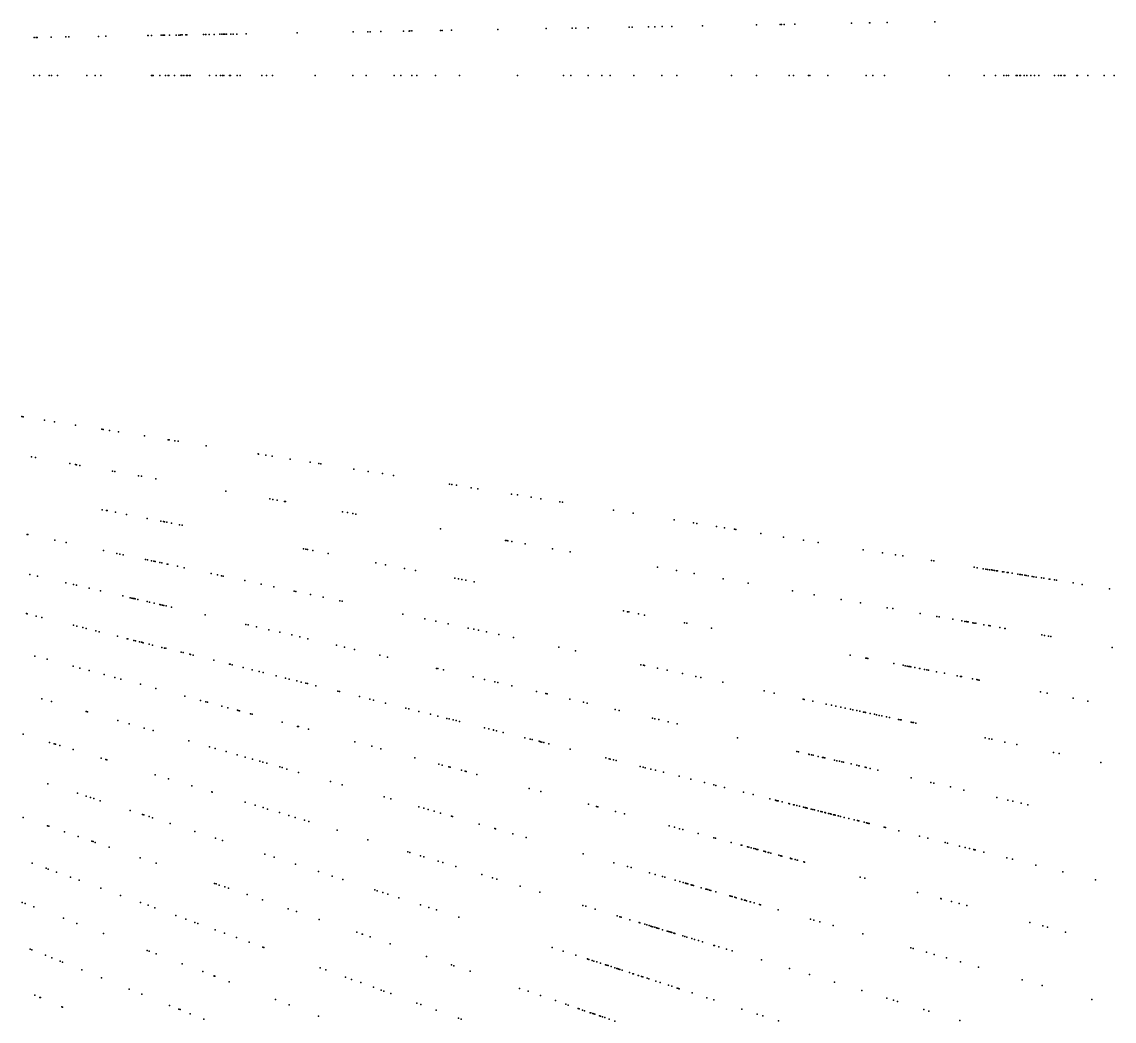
# Model space of a CAD drawing. Header units: metres. Extents: x -4327 to 4266, y -3886 to 3992.
# Drawn here: x 2118 to 3191, y -930 to 53 of the extents above; entities that cross this region are included whole.
import ezdxf

# ---------------------------------------------------------------- set-up
doc = ezdxf.new("R2010")
doc.units = ezdxf.units.M

msp = doc.modelspace()

# ---------------------------------------------------------------- linework, layer by layer
for p in [(2460.31, 42.94, 2480.89), (2470.64, 43.13, 2472.37), (2492.79, 43.51, 2467.47), (2498.57, 43.61, 2511.24), (2499.24, 43.62, 2545.02), (2501.13, 43.66, 2508.34), (2529.19, 44.15, 2511.71), (2531.04, 44.18, 2478.14), (2540.13, 44.34, 2500.65), (2585.66, 45.13, 2512.36), (2632.92, 45.96, 2483.96), (2658.56, 46.41, 2478.17), (2662.18, 46.47, 2476.12), (2674.48, 46.68, 2463.19), (2714.52, 47.38, 2513.78), (2717.7, 47.44, 2549.97), (2733.51, 47.71, 2528.6), (2740, 47.83, 2468.84), (2747.18, 47.95, 2516.33), (2756.53, 48.12, 2500.13), (2786.69, 48.64, 2499.91), (2839.65, 49.57, 2467.48), (2863.05, 49.97, 2548.76), (2864.45, 50, 2459.03), (2866.93, 50.04, 2458.44), (2877.44, 50.23, 2443.04), (2933.05, 51.2, 2531.84), (2950.84, 51.51, 2516.47), (2951.07, 51.51, 2513.89), (2968.18, 51.81, 2500.65), (3014.94, 52.63, 2489.85), (2130.07, 37.18, 2484.75), (2131.92, 37.21, 2522.89), (2133.14, 37.23, 2521.54), (2146.87, 37.47, 2515.44), (2161.21, 37.72, 2504.45), (2164.1, 37.77, 2494.01), (2193.14, 38.28, 2510.83), (2200.42, 38.41, 2461.68), (2241.72, 39.13, 2494.16), (2242.18, 39.14, 318.29), (2245.37, 39.19, 298.77), (2254.85, 39.36, 312.56), (2256.37, 39.39, 335.38), (2257.28, 39.4, 329.23), (2258, 39.41, 354.53), (2262.95, 39.5, 392.08), (2269.53, 39.61, 266.77), (2272.05, 39.66, 350.39), (2273.43, 39.68, 342.99), (2274.01, 39.69, 2491.55), (2275.36, 39.72, 2490.31), (2278.91, 39.78, 320.96), (2279.48, 39.79, 364.28), (2279.97, 39.8, 331.26), (2296.54, 40.09, 2494.29), (2298.38, 40.12, 2537.64), (2298.82, 40.13, 406.05), (2302.1, 40.18, 2473.13), (2306.97, 40.27, 426.99), (2312.54, 40.37, 2522.7), (2314.41, 40.4, 463.72), (2316.14, 40.43, 2521.1), (2316.26, 40.43, 423.48), (2317.39, 40.45, 448.56), (2319.09, 40.48, 441.02), (2323.33, 40.55, 419.54), (2325.64, 40.59, 2468.55), (2329.15, 40.66, 2485.83), (2338.35, 40.82, 2520.32), (2388.57, 41.69, 2518.79), (2443.56, 42.65, 2501.94), (2457.72, 42.9, 2480.99), (2129.74, 0, 2511.58), (2135.29, 0, 2504.24), (2144.64, 0, 2468.49), (2146.95, 0, 2490.29), (2152.96, 0, 2530.56), (2181.68, 0, 2519.43), (2190.02, 0, 2515.17), (2195.43, 0, 2442.28), (2245.34, 0, 333.69), (2246.12, 0, 2493.2), (2247.09, 0, 325.19), (2253.57, 0, 284.82), (2259.22, 0, 371.1), (2261.77, 0, 348.75), (2262.26, 0, 348.83), (2268.08, 0, 347.19), (2274.37, 0, 2486.12), (2275.2, 0, 336.86), (2277.19, 0, 380.43), (2279.81, 0, 267.94), (2280.71, 0, 355.49), (2282.66, 0, 2487), (2283.3, 0, 341.88), (2302.43, 0, 471.7), (2308.86, 0, 2554.43), (2312.98, 0, 428.03), (2315.01, 0, 437.56), (2316.53, 0, 2515.63), (2321.91, 0, 454.62), (2322.85, 0, 435.1), (2322.89, 0, 2495.09), (2329.49, 0, 2538.02), (2332.41, 0, 2488.93), (2353.58, 0, 456.82), (2358.4, 0, 2508.42), (2364.34, 0, 2531.29), (2406.18, 0, 2471.36), (2443.07, 0, 2463.14), (2456.19, 0, 2517.23), (2483.68, 0, 2512.3), (2490.17, 0, 2459.13), (2501.24, 0, 2513.55), (2506.1, 0, 2493.83), (2524.19, 0, 2487.29), (2524.25, 0, 2547.77), (2547.99, 0, 2527.23), (2604.89, 0, 2478.71), (2650.05, 0, 2475.27), (2657.22, 0, 2492.84), (2674.42, 0, 2536.55), (2687.86, 0, 2461.62), (2695.9, 0, 2487.98), (2719.07, 0, 2545.3), (2746.69, 0, 2521.02), (2761.31, 0, 2520.6), (2815.11, 0, 2486.5), (2839.75, 0, 2461.76), (2871.96, 0, 2481.47), (2875.96, 0, 2452.24), (2890.84, 0, 2451.34), (2892.25, 0, 2543.42), (2909.74, 0, 2516.89), (2947.5, 0, 2543.93), (2954.11, 0, 2507.76), (2965.33, 0, 2503.4), (3028.94, 0, 2473.37), (3063.3, 0, 2459.93), (3074.54, 0, 2460.7), (3082.88, 0, 2396.44), (3085.21, 0, 2224.86), (3087.2, 0, 2435.12), (3094.84, 0, 2476.94), (3095.7, 0, 2433.62), (3095.98, 0, 2522.49), (3098.34, 0, 2145.64), (3098.97, 0, 2219.41), (3102.61, 0, 2419.94), (3105.24, 0, 2435.64), (3109.28, 0, 2336.37), (3112.85, 0, 2296.83), (3117.07, 0, 2116.12), (3132.6, 0, 2266.84), (3136.55, 0, 2254.1), (3138.74, 0, 2091.06), (3139.01, 0, 2078.9), (3141.91, 0, 2331.53), (3142.44, 0, 2308.09), (3142.72, 0, 2121.04), (3154.46, 0, 2381.1), (3154.64, 0, 2154.22), (3154.94, 0, 2189.93), (3165.26, 0, 2301.01), (3181.38, 0, 2350.07), (3191.11, 0, 2166.39), (2117.95, -335.45, 2446.51), (2119.12, -335.64, 2494.14), (2140.06, -338.95, 2455.79), (2149.96, -340.52, 2448.24), (2170.5, -343.77, 2466.21), (2196.65, -347.91, 2425.77), (2197.98, -348.13, 2467.46), (2204.23, -349.12, 2444.84), (2212.86, -350.48, 2484.17), (2238.57, -354.55, 2421.21), (2261.73, -358.22, 2473.16), (2262.59, -358.36, 2404.78), (2268.4, -359.28, 2469.62), (2271.39, -359.75, 2393.14), (2298.93, -364.12, 2459.48), (2127.58, -375.15, 2411.24), (2350.04, -372.21, 2430.49), (2350.58, -372.29, 2463.09), (2357.78, -373.44, 2451.84), (2364.03, -374.43, 2444.96), (2131.21, -375.79, 2452.79), (2164.97, -381.74, 2469.84), (2170.77, -382.76, 2465.6), (2171.75, -382.94, 2437.13), (2175.03, -383.52, 2435.46), (2381.52, -377.2, 2431.02), (2401.21, -380.31, 2486.12), (2401.29, -380.33, 2403.54), (2409.7, -381.66, 2475.93), (2411.62, -381.96, 2427.08), (2206.94, -389.14, 2473.91), (2209.19, -389.54, 2490.04), (2232.5, -393.65, 2469.87), (2235.48, -394.18, 2467.76), (2249.75, -396.69, 2413.9), (2444.02, -387.1, 2489.38), (2458.29, -389.35, 2415.36), (2472.21, -391.56, 2455.69), (2483.05, -393.28, 2453.05), (2537.96, -401.97, 2463.89), (2540.28, -402.34, 2420.77), (2544.83, -403.06, 2484.08), (2559.5, -405.38, 2420.49), (2566.07, -406.43, 2408.2), (2318.26, -408.77, 2455.02), (2361.72, -416.44, 2407.33), (2364.41, -416.91, 2407.44), (2368.79, -417.68, 2454.37), (2599.07, -411.65, 2436.5), (2604.77, -412.55, 2490.37), (2618.35, -414.71, 2459.95), (2627.76, -416.2, 2404.75), (2196.77, -427.01, 2440.88), (2201.02, -427.83, 2437.59), (2201.68, -427.96, 2438.32), (2375.89, -418.93, 2448.33), (2376.92, -419.11, 2484.38), (2433.13, -429.03, 2488.24), (2646.67, -419.19, 2448.74), (2649.04, -419.57, 2469.79), (2699.08, -427.49, 2437.71), (2210, -429.58, 2431.52), (2220.73, -431.67, 2422.04), (2241.09, -435.62, -142.76), (2254.66, -438.26, 2472.53), (2257.19, -438.75, -156.38), (2257.19, -438.75, -156.38), (2257.96, -438.9, 2468.03), (2260.28, -439.35, 2467.87), (2437.77, -429.85, 2482.14), (2443.05, -430.77, 2455.16), (2446.12, -431.32, 2455.56), (2718.61, -430.59, 2436.54), (2758.88, -436.96, 2432.16), (2777.83, -439.97, 2473.25), (2265.03, -440.28, 2459.58), (2272.7, -441.77, -156.19), (2275.42, -442.3, 2452.02), (2529.17, -445.96, 2433.13), (2781.11, -440.48, 2465.3), (2800.37, -443.53, 2422.89), (2808.31, -444.79, 2405.71), (2817.96, -446.32, 2398), (2819.3, -446.53, 2452.77), (2844.08, -450.46, 2425.6), (2123.09, -451.28, 2479.09), (2123.95, -451.46, 2455.67), (2150.39, -457.08, 2453.69), (2161.49, -459.44, 2442.13), (2593.2, -457.25, 2398.4), (2594.38, -457.46, 2439.22), (2595.4, -457.64, 2397.8), (2599.26, -458.32, 2433.13), (2612.31, -460.62, 2477.65), (2866.28, -453.97, 2425.65), (2885.9, -457.08, 2428.75), (2900.34, -459.37, 2440.9), (2198.28, -467.26, 2472.83), (2211.4, -470.05, 2423.09), (2214.1, -470.62, 2418.11), (2217.57, -471.36, 2475.47), (2394.67, -465.48, 2393.36), (2397.06, -465.94, 2419.38), (2398.6, -466.24, 2415.67), (2403.84, -467.26, 2381.65), (2419, -470.21, 2430.91), (2639.27, -465.37, 2451.72), (2656.77, -468.46, 2454.5), (2944.46, -466.36, 2410.06), (2963.36, -469.35, 2496.71), (2976.38, -471.41, 2485.5), (2239.5, -476.02, -143.17), (2241.38, -476.42, -118.21), (2245.38, -477.27, 2388.81), (2247.73, -477.77, -156.28), (2248.84, -478, 2421.4), (2253.58, -479.01, -156.69), (2255.42, -479.4, -139.14), (2260.6, -480.5, -105.33), (2261.39, -480.67, -153.43), (2270.95, -482.71, -91.85), (2465.62, -479.27, 2453.54), (2475.23, -481.14, 2441.69), (2983.44, -472.53, 2472.08), (3011.58, -476.99, 2405.08), (3013.83, -477.34, 2433.99), (2125.95, -490.82, 2424.55), (2133.3, -492.51, 2438.27), (2277.46, -484.09, 2465.65), (2303.87, -489.7, 2477.95), (2310.23, -491.06, 2455.12), (2314.26, -491.91, 2432.71), (2315.79, -492.24, -67.81), (2493.74, -484.73, 2470.72), (2493.81, -484.75, 2438.63), (2504.73, -486.87, 2484.31), (2742.33, -483.55, 2500.43), (2761.01, -486.84, 2481.78), (2778.39, -489.91, 2421.58), (3053.55, -483.63, 2206.5), (3056.61, -484.12, 2378.68), (3062.34, -485.03, 2412.87), (3065.09, -485.46, 2159.11), (3066.78, -485.73, 2090.66), (3068.57, -486.01, 2124.05), (3070.45, -486.31, 2463.12), (3071.88, -486.54, 2079.38), (3073.46, -486.79, 2327.64), (3075.54, -487.12, 2111.47), (3076.52, -487.27, 2067.8), (3081.5, -488.06, 2349.69), (3082.66, -488.25, 2067.03), (3085.85, -488.75, 2214.44), (3086.97, -488.93, 2319.31), (3090.78, -489.53, 2389.02), (3096.59, -490.45, 2108.5), (3098.45, -490.75, 2104.8), (3099.17, -490.86, 2376.6), (3100.69, -491.1, 2035.06), (3103.38, -491.53, 2173.39), (3104.76, -491.75, 2362.05), (3106.74, -492.06, 2263.11), (3110.42, -492.64, 2307.76), (3110.56, -492.66, 2058.66), (3112.06, -492.9, 2277.44), (3114.55, -493.3, 2160.93), (2161.25, -498.96, 2435.26), (2168.64, -500.67, 2446.27), (2171.57, -501.35, 2444.21), (2184.22, -504.27, 2434.34), (2336.96, -496.74, -52.78), (2337.11, -496.77, -44.96), (2352.96, -500.14, 2441.21), (2365.51, -502.8, 2430.26), (2543.35, -494.38, 2497.96), (2546.82, -495.05, 2493.19), (2550.11, -495.69, 2493.68), (2554.02, -496.45, 2481.2), (2562.25, -498.05, 2475.64), (2806.91, -494.93, 2395.59), (2831.52, -499.27, 2440.78), (3119.62, -494.1, 2346.51), (3121.87, -494.46, 2227.37), (3127.24, -495.31, 2154.54), (3127.96, -495.42, 2040.71), (3132.39, -496.12, 2383.08), (3134.53, -496.46, 2020.59), (3150.71, -499.02, 2170.71), (3159.84, -500.47, 2325.71), (2195.38, -506.84, 2425.45), (2217.21, -511.88, -138.55), (2224.47, -513.56, 2471.07), (2225.97, -513.91, 2480.87), (2227.47, -514.25, -134.19), (2228.33, -514.45, -122.98), (2229.27, -514.67, 2479.11), (2385.51, -507.06, 2472.29), (2387.18, -507.41, 2503.88), (2401.53, -510.46, 2459.21), (2413.83, -513.08, 2447.65), (2875.17, -506.97, 2421.41), (2896.33, -510.7, 2431.13), (3186.63, -504.71, 2024.63), (2231.84, -515.26, -150.76), (2240.91, -517.36, 2464.95), (2243.28, -517.9, 2414.21), (2248.04, -519, -149.32), (2253.53, -520.27, -130.7), (2254.57, -520.51, -129.49), (2256, -520.84, -134.64), (2257.42, -521.17, -116.98), (2259.73, -521.7, -114.57), (2265.06, -522.93, 2469.82), (2430.39, -516.59, 2408.61), (2432.53, -517.05, 2423.93), (2922.85, -515.38, 2423.56), (2923.01, -515.4, 2420.99), (2941.79, -518.72, 2496.84), (2968.26, -523.38, 2466.7), (2973.55, -524.32, 2460.11), (2122.43, -529.18, 2457.51), (2123.1, -529.35, 2477.28), (2132.16, -531.61, 2444.52), (2137.47, -532.93, 2466.8), (2297.95, -530.52, 2443.52), (2492.22, -529.74, 2437.75), (2513.73, -534.31, 2472.25), (2709.04, -526.58, 2448.34), (2712.95, -527.34, 2446.48), (2714.26, -527.6, 2444.98), (2723.76, -529.45, 2437.4), (2729.72, -530.6, 2429.33), (3000.51, -529.07, 2312.91), (3016.75, -531.94, 2206.52), (3016.78, -531.94, 2462.7), (3019.34, -532.39, 2205.87), (3032.61, -534.73, 2277.33), (3041.45, -536.29, 2373.81), (2168.64, -540.7, 2440.44), (2171.83, -541.5, 2433.35), (2177.95, -543.02, 2488.81), (2177.95, -543.02, 2488.81), (2181.12, -543.81, 2435.75), (2190.5, -546.15, 2419.62), (2190.75, -546.22, 2425.19), (2193.86, -546.99, 2482.39), (2338.16, -539.81, -39.92), (2340.31, -540.3, -42.58), (2348.45, -542.18, 2467.42), (2360.65, -545, 2413.51), (2524.76, -536.66, 2410.93), (2536.69, -539.19, 2451.62), (2556.49, -543.4, 2468.06), (2562.05, -544.58, 2489.69), (2566.61, -545.55, 2416.28), (2574.55, -547.24, 2402.61), (2769.03, -538.24, 2469.75), (2769.11, -538.26, 2461.67), (2771.14, -538.66, 2463.48), (2795.55, -543.4, 2468.81), (3044.5, -536.83, 2123.46), (3045.94, -537.08, 2295.18), (3046.61, -537.2, 2259.26), (3047.66, -537.38, 2153.11), (3052.31, -538.21, 2081.97), (3053.64, -538.44, 2043.84), (3055.14, -538.7, 2074.1), (3063.15, -540.12, 2339.87), (3067.83, -540.94, 2053.33), (3069.35, -541.21, 2333.98), (3069.35, -541.21, 2123.33), (3078.83, -542.88, 2114.94), (3083.73, -543.74, 2073.79), (3083.94, -543.78, 2061.67), (2212.04, -551.52, 2432.75), (2221.38, -553.85, 2416.46), (2222.16, -554.05, -123.16), (2227.99, -555.5, 2477.23), (2229.76, -555.94, 2468.37), (2233.4, -556.85, 2472.4), (2235.67, -557.41, -105.01), (2236.46, -557.61, -132.78), (2237.28, -557.82, 2399.45), (2371.26, -547.45, 2427.01), (2383.07, -550.18, 2441.76), (2391.11, -552.03, 2404.98), (2399.04, -553.86, 2428.8), (2586.66, -549.81, 2467.34), (2600.92, -552.84, 2451.26), (3119.98, -550.14, 2340.27), (3122.82, -550.64, 2339.73), (3126.47, -551.28, 2067.83), (3128.81, -551.69, 2066.92), (3128.93, -551.71, 1996.19), (2242.96, -559.23, 2410.81), (2246.41, -560.09, -114.37), (2255.58, -562.38, 2453.67), (2258.23, -563.04, -99.71), (2259.27, -563.3, 2476.55), (2259.29, -563.3, -123.94), (2274.37, -567.06, 2436.57), (2276.46, -567.58, 2479.09), (2427.14, -560.35, 2451.89), (2434.95, -562.15, 2459.78), (2444.92, -564.45, 2472.55), (2645.54, -562.33, 2458.07), (2661.78, -565.78, 2454.26), (3189.28, -562.36, 2002.81), (2130.55, -570.88, 2475.36), (2142.75, -574.15, 2459.67), (2282.92, -569.19, -122.66), (2283.79, -569.41, -69.98), (2286.19, -570.01, -79.06), (2306.45, -575.06, 2449.46), (2322.06, -578.95, -41.12), (2322.24, -579, 2460.84), (2322.46, -579.06, 2447.69), (2469.8, -570.2, 2467.92), (2477.22, -571.91, 2456.48), (2726.14, -579.46, 2424.08), (2931.87, -569.9, 2401.14), (2947.08, -572.85, 2408.2), (2948.17, -573.07, 2345.16), (2949.18, -573.26, 2409.93), (2974.76, -578.23, 2337.17), (2168.38, -581.02, 2421.86), (2174.96, -582.78, 2493.9), (2183.99, -585.2, 2479.68), (2198.69, -589.14, 2434.32), (2324.71, -579.62, 2444.73), (2335.4, -582.28, 2429.31), (2344.07, -584.44, 2465.08), (2350.95, -586.16, 2488.56), (2355.12, -587.2, 2410.07), (2525.31, -583.01, 2442.06), (2526.67, -583.33, 2494.61), (2532.14, -584.59, 2483.69), (2728.69, -580, 2439.73), (2729.78, -580.23, 2505.94), (2742.33, -582.9, 2492.71), (2751.82, -584.92, 2417.42), (2767.05, -588.15, 2398.79), (2983.76, -579.98, 2161.88), (2985.86, -580.39, 2131.09), (2987.62, -580.74, 2157.19), (2989.38, -581.08, 2155.97), (2990.43, -581.28, 2149.25), (2991.48, -581.48, 2195.13), (2995.16, -582.2, 2422.98), (2999.87, -583.12, 2421.36), (3000.2, -583.18, 2418.91), (3004.77, -584.07, 2419.88), (3006.96, -584.49, 2198.88), (3008.58, -584.81, 2202.6), (3016.63, -586.37, 2193.28), (3024.46, -587.9, 2183.79), (2209.43, -592.01, 2424.91), (2215.23, -593.57, 2431.27), (2234.42, -598.71, 2465.78), (2367.66, -590.32, 2417.63), (2377.04, -592.66, 2464.56), (2380.59, -593.55, 2430.82), (2388.21, -595.45, 2497.84), (2392.34, -596.48, 2493.98), (2396.81, -597.59, 2423.48), (2398.55, -598.03, 2462.56), (2406.75, -600.07, 2417.65), (2406.76, -600.07, 2409.75), (2561.47, -591.36, -27.96), (2572.62, -593.94, 2391.71), (2582.5, -596.22, 2467.52), (2585.44, -596.9, 2403.63), (2599.29, -600.09, 2421.81), (2780.16, -590.94, 2453.11), (2785.02, -591.97, 2446.58), (2806.78, -596.6, 2433.23), (3036.99, -590.33, 2015.16), (3040.16, -590.95, 2259.19), (3041.2, -591.15, 2252.21), (3051.99, -593.25, 2005.85), (3056.14, -594.05, 1994.18), (3057.05, -594.23, 2023.64), (3058.65, -594.54, 2017.45), (2249.54, -602.76, 2455.48), (2278.16, -610.43, 2473.19), (2428.24, -605.43, 2457.93), (2429.88, -605.84, 2451.56), (2449.72, -610.78, 2434.1), (2623.5, -605.68, -35.98), (2623.69, -605.73, -15.42), (2632.87, -607.85, -25.79), (2633.91, -608.09, -40.55), (2847.27, -605.21, 2443.87), (2857.17, -607.31, 2417.27), (3118.76, -606.23, 2035.04), (3125.22, -607.48, 2036.81), (2137.56, -612.94, 2454.82), (2147.24, -615.71, 2468.64), (2293.45, -614.53, -112.1), (2298.69, -615.93, -96.75), (2300.43, -616.4, 2489.19), (2314.43, -620.15, -56.86), (2320.46, -621.77, 2424.7), (2459.97, -613.34, 2479.21), (2463.44, -614.21, 2437.07), (2475.14, -617.12, 2478.22), (2495.24, -622.13, 2417.82), (2656.42, -613.28, -72.13), (2669.87, -616.39, 2452.35), (2673.38, -617.2, 2450.19), (2885.45, -613.32, 2443.9), (2886.62, -613.57, 2469.43), (2894.97, -615.35, 2419.48), (2908.11, -618.14, 2305.9), (2913.35, -619.25, 2294.48), (2917.83, -620.2, 2433.16), (2922.69, -621.24, 2333.16), (2926.71, -622.09, 2279.11), (3150.78, -612.45, 2048.53), (3165.31, -615.27, 2048.09), (2181.26, -625.47, 2507.75), (2181.58, -625.56, 2432.41), (2182.53, -625.83, 2471.02), (2329.79, -624.27, 2461.15), (2330.54, -624.47, -59.89), (2331.87, -624.82, -54.65), (2342.53, -627.68, 2504.49), (2344.24, -628.14, 2509.05), (2498.12, -622.85, 2436.54), (2507.95, -625.3, 2494.68), (2519.43, -628.16, 2497.9), (2526.64, -629.96, 2483.27), (2535.51, -632.17, 2419.52), (2537.86, -632.76, 2478), (2700.76, -623.52, 2450.94), (2704.89, -624.47, 2441.22), (2737.44, -631.99, 2484.22), (2739.86, -632.55, 2483.69), (2932.14, -623.25, 2420.69), (2934.22, -623.69, 2173.22), (2938.38, -624.57, 2109.55), (2941.24, -625.18, 2259.48), (2944.94, -625.97, 2377.46), (2946.05, -626.2, 2391.73), (2946.81, -626.36, 2103.36), (2951.32, -627.32, 2236.47), (2951.51, -627.36, 2324.54), (2955.5, -628.21, 2372.64), (2957.59, -628.66, 2081.75), (2960.25, -629.22, 2222.84), (2962.98, -629.8, 2273.6), (2967.36, -630.73, 2256.33), (2970.36, -631.37, 2064), (2212.22, -634.35, 2447.77), (2223.32, -637.53, 2422.71), (2237.99, -641.73, 2425.42), (2373.78, -636.05, 2411.05), (2388.77, -640.07, 2463.62), (2389.71, -640.32, 2491.62), (2399.44, -642.93, 2410.66), (2541.78, -633.74, 2444.14), (2544.62, -634.44, 2446.87), (2547.89, -635.26, 2407.51), (2572.64, -641.43, 2473.82), (2576.77, -642.46, 2408.26), (2581.29, -643.59, 2476.72), (2581.49, -643.64, 2404.75), (2743.78, -633.45, 2481.77), (2753.04, -635.59, 2465.62), (2761.79, -637.61, 2459.87), (2979.16, -633.24, 2166.23), (2979.17, -633.24, 2043.51), (2980.73, -633.57, 2102.94), (2981.73, -633.79, 2155.6), (2991.6, -635.88, 2030.33), (2992.74, -636.13, 2327.89), (2994.13, -636.42, 2082.95), (2996.33, -636.89, 2138.71), (2119.09, -647.87, 2478.64), (2246.86, -644.28, 2472.55), (2281.96, -654.34, 2494.77), (2584.39, -644.36, 2460.77), (2590.86, -645.97, 2464.24), (2612.03, -651.25, 5.14), (2617.3, -652.57, 2462.28), (2619.21, -653.04, 2445.25), (2821.02, -651.28, 2444.22), (3064.54, -651.39, 2014.01), (3068.18, -652.16, 2077.38), (3070.97, -652.75, 2003.74), (2145.28, -655.88, 2449.48), (2149.66, -657.22, 2478.79), (2150.87, -657.59, 2493.83), (2155.22, -658.92, 2496.13), (2168.45, -662.96, 2435.62), (2302.38, -660.2, 2478.91), (2307.82, -661.76, 2444.43), (2318.58, -664.84, 2482.77), (2445.02, -655.14, 2456.45), (2461.65, -659.6, 2443.65), (2470.7, -662.02, 2431.3), (2626.1, -654.76, -6.64), (2626.86, -654.95, -34.7), (2627.57, -655.13, 73.13), (2628.93, -655.47, -21.43), (2630.82, -655.94, 27.36), (2635.73, -657.16, 2433.83), (2656.78, -662.41, 2445.2), (2879.34, -664.75, 2396.98), (2880.95, -665.12, 2403.67), (3083.64, -655.45, 2065.66), (3095.5, -657.97, 1993.13), (2195.87, -671.34, 2452.97), (2200.46, -672.75, 2517.99), (2201.39, -673.03, 2480.74), (2329.63, -668.01, -155.53), (2337.41, -670.24, 2473.07), (2344.7, -672.33, 2445.85), (2351.72, -674.34, 2499.09), (2354.57, -675.16, -145.12), (2503.98, -670.94, 2469.43), (2691.71, -671.12, 2463.79), (2695.03, -671.95, 2442.54), (2696.02, -672.19, 2422.02), (2699.22, -672.99, 2465.24), (2702.01, -673.69, 2486.83), (2891.09, -667.46, 2309.07), (2891.52, -667.56, 2375.09), (2893.61, -668.04, 2136.67), (2895.49, -668.48, 2478.36), (2900.18, -669.56, 2358.32), (2904.49, -670.55, 2144.7), (2905.67, -670.83, 2135.72), (2906.43, -671, 2350.2), (2906.97, -671.13, 2398.48), (2916.31, -673.28, 2123.84), (2918.5, -673.79, 2118.07), (2921.11, -674.39, 2404.76), (2923.55, -674.96, 2181.21), (2925.29, -675.36, 2062.17), (3131.64, -665.65, 2031.06), (3137.05, -666.8, 2022.32), (3178, -675.51, 2016.67), (2358.64, -676.33, 2468.46), (2371.37, -679.98, 2503.54), (2373.61, -680.62, 2478.71), (2378.43, -682, 2414.29), (2389.83, -685.27, 2463.2), (2527.73, -677.3, 2476.58), (2530.88, -678.15, 2506.88), (2537.48, -679.92, 2469.88), (2538.91, -680.3, 2409.87), (2549.91, -683.25, 2446.95), (2553.5, -684.21, 59.85), (2554.39, -684.45, 2491.78), (2725.33, -679.5, 2464.58), (2728.31, -680.25, 2489.07), (2730.47, -680.78, 2418.07), (2735.79, -682.11, 2420.11), (2735.87, -682.13, 2476.83), (2740.38, -683.25, 2505.58), (2748.25, -685.22, 2412.41), (2748.37, -685.25, 2463.62), (2932.57, -677.04, 2165.43), (2938.16, -678.33, 2197.14), (2940.38, -678.84, 2404.44), (2940.45, -678.86, 2156.3), (2946.63, -680.28, 2231.37), (2947.6, -680.51, 2234.65), (2951.36, -681.38, 2227.31), (2959.04, -683.15, 2215.29), (2143.54, -696.48, 2428.88), (2249.01, -687.59, 2479.61), (2262.06, -691.58, 2510.4), (2421.35, -694.31, 2436.49), (2565.02, -687.29, -2.17), (2763.89, -689.12, 2415.44), (2775.24, -691.94, 2406.64), (2788.51, -695.25, 2442.35), (2991.64, -690.68, 2021.39), (3011.04, -695.15, 2039.33), (3013.88, -695.81, 2034), (2172.54, -705.9, 2448.32), (2284.9, -698.56, 2440.67), (2304.46, -704.55, 2453.53), (2305.01, -704.71, 2448.76), (2432.69, -697.56, 2437.23), (2616.28, -701.03, 2477.88), (2627.91, -704.15, 2459.07), (2797.94, -697.6, 2445.19), (2799.93, -698.1, 2430.75), (2808.22, -700.17, 2424.48), (2826.94, -704.84, 2429.85), (2836.37, -707.19, 2427.16), (3030.36, -699.61, 2011.27), (3043.44, -702.63, 2029.63), (2180.99, -708.65, 2444.45), (2185.49, -710.11, 2433.48), (2188.63, -711.13, 2439.64), (2195.03, -713.21, 2407.02), (2337.2, -714.55, 2429.37), (2347.1, -717.58, 2474.5), (2473.89, -709.38, 2422.31), (2480.53, -711.28, 2466.25), (2674.71, -716.69, 2440.45), (2682.43, -718.75, 2418.05), (2852.81, -711.28, 2355.76), (2858.39, -712.68, 2386.87), (2859.16, -712.87, 2379.54), (2860.19, -713.13, 2338.19), (2861.03, -713.33, 2467.34), (2864.79, -714.27, 2109.64), (2871.52, -715.95, 2269.57), (2872.22, -716.12, 2137.13), (2876.17, -717.11, 2417.83), (2876.21, -717.12, 2069.58), (2876.78, -717.26, 2258.36), (2879.24, -717.87, 2184.5), (2882.06, -718.58, 2369.3), (3075.97, -710.14, 1983.43), (3086.8, -712.64, 2063.47), (3091.52, -713.73, 2051.87), (3099.75, -715.63, 2040.14), (3106.18, -717.12, 2032.13), (2224.32, -722.72, 2474.01), (2236.46, -726.67, 2503.88), (2237.77, -727.1, 2461.94), (2242.96, -728.78, 2475.74), (2354.89, -719.96, 2485.43), (2359.39, -721.34, 2471.24), (2371.08, -724.91, 2494.34), (2380.16, -727.69, 2476.73), (2386.46, -729.61, 2437.65), (2507.89, -719.13, 2479.87), (2512.81, -720.54, 2417.75), (2517.01, -721.74, 2424.44), (2523.1, -723.49, 2454.34), (2529.24, -725.25, 2396.54), (2539.97, -728.32, 69.91), (2541.19, -728.67, 2496.38), (2683.85, -719.14, 2484.01), (2701.2, -723.78, 2418.92), (2710.14, -726.18, 2429.61), (2885.85, -719.52, 2434.08), (2887.59, -719.96, 2302.96), (2887.85, -720.02, 2292.8), (2888.31, -720.14, 2398.44), (2888.98, -720.3, 2458.49), (2889.59, -720.46, 2407.55), (2893.35, -721.39, 2291.99), (2895.2, -721.86, 2267.68), (2896.84, -722.26, 2157.93), (2900.33, -723.13, 2197.98), (2902.77, -723.74, 2240.32), (2904.25, -724.11, 2114.13), (2906.89, -724.77, 2077.11), (2907.32, -724.88, 2136.02), (2907.54, -724.93, 2226.2), (2910.46, -725.66, 2228.43), (2910.66, -725.71, 2305.7), (2912.56, -726.18, 2189.65), (2913.16, -726.33, 2035.85), (2913.23, -726.35, 2212.81), (2915.48, -726.91, 2100.27), (2915.96, -727.03, 2066.64), (2916.62, -727.2, 2341.88), (2916.86, -727.25, 2238.42), (2917.12, -727.32, 2279.68), (2920.08, -728.06, 2266.52), (2920.16, -728.08, 2352.65), (2922.14, -728.57, 2129.62), (2925.89, -729.51, 2199.67), (2119.38, -729.76, 2466.35), (2143.02, -737.9, 2450.55), (2144.31, -738.34, 2452.02), (2246.35, -729.88, 2474.07), (2263.53, -735.47, 2452.51), (2395.62, -732.41, 2431.03), (2399.88, -733.72, 2459.4), (2567.32, -736.17, 2478.31), (2754.06, -737.95, 2477.16), (2759.19, -739.32, 2454.56), (2930.38, -730.63, 2417.11), (2935.69, -731.95, 2044.37), (2938.94, -732.76, 2032.23), (2940.02, -733.03, 2395.38), (2940.27, -733.09, 2187.77), (2945.37, -734.36, 2055.94), (2947.87, -734.99, 2116.22), (2948.77, -735.21, 2262.91), (2949.02, -735.27, 2222.14), (2949.94, -735.5, 2071.25), (2950.4, -735.62, 2047.37), (2965.15, -739.3, 2043.11), (2966.44, -739.62, 2099.97), (2159.84, -743.69, 2521.71), (2173.36, -748.35, 2493.41), (2287.98, -743.41, 2487.13), (2308.33, -750.02, 2511.99), (2427.65, -742.21, 2447.46), (2582.5, -740.52, 2484.8), (2583.26, -740.74, 2458.47), (2600.33, -745.63, 2472.01), (2613.55, -749.42, 2449.43), (2764.21, -740.67, 2407.93), (2767.31, -741.5, 2445.53), (2782.36, -745.53, 2461.54), (2797.66, -749.63, 2238.81), (2799.51, -750.13, 2353.52), (2979.71, -742.92, 2038.63), (2999.78, -747.93, 2028.16), (3008.13, -750.01, 2024.14), (2186.77, -752.96, 2409.36), (2188.06, -753.41, 2472.13), (2190.07, -754.1, 2407.74), (2203.87, -758.85, 2484.56), (2314.97, -752.18, 2478.32), (2457.92, -751.46, 2461.8), (2814.99, -754.27, 2275.61), (2824.73, -756.88, 2398.64), (2825.25, -757.02, 2243.1), (2830.92, -758.54, 2316.93), (2832.24, -758.9, 2292.14), (2834.48, -759.5, 2247.89), (2837.19, -760.22, 2444.26), (2838.68, -760.62, 2080.56), (2840.19, -761.03, 2189.45), (2840.9, -761.22, 2058.19), (3025.24, -754.28, 2084.52), (3027.33, -754.8, 1988.86), (3039.21, -757.76, 2076.88), (3044.76, -759.14, 2009.95), (3048.89, -760.17, 2078.57), (3053.33, -761.28, 2064.36), (3053.62, -761.35, 1998.9), (3054.54, -761.58, 2065.18), (2234.06, -769.25, 2434.75), (2356.54, -765.69, 2412.46), (2365.92, -768.73, 2440.63), (2497.22, -763.48, 2428.45), (2499.12, -764.06, 2489.44), (2509.72, -767.3, 2424.64), (2512.89, -768.27, 2411.81), (2526.97, -772.57, 2449.32), (2669.45, -765.45, 2431.37), (2847.04, -762.86, 2089.1), (2848.23, -763.18, 2175.71), (2848.55, -763.27, 2114.47), (2851.14, -763.96, 2429.15), (2851.68, -764.11, 2292.34), (2853.83, -764.68, 2079.59), (2861.67, -766.78, 2297.78), (2863.3, -767.22, 2327.71), (2864.08, -767.43, 2375.77), (2864.6, -767.57, 2210.78), (2872.99, -769.81, 2012.12), (2873.27, -769.89, 2348.96), (2874.36, -770.18, 2067.96), (2877.8, -771.1, 2099.49), (2879.68, -771.61, 2250.37), (2879.9, -771.67, 2076.78), (3063.19, -763.74, 2046.49), (3085.73, -769.36, 1995.66), (3091.36, -770.76, 2048.07), (2128.01, -774.53, 2480.84), (2141.74, -779.53, 2440.13), (2143.95, -780.33, 2524.2), (2151.97, -783.25, 2435.75), (2249.8, -774.67, 2441.22), (2386.87, -775.54, 2430.21), (2409.24, -782.81, 2453), (2531.56, -773.97, 2505.27), (2544.27, -777.86, 2404.75), (2699.53, -774.08, 2494.17), (2713.01, -777.94, 2452.07), (2716.47, -778.94, 2412.25), (2886.09, -773.32, 2351.51), (2886.81, -773.52, 2040.87), (3114.23, -776.47, 2028.76), (3140.59, -783.04, 2031.14), (2165.86, -788.31, 2443.46), (2174.27, -791.37, 2410.45), (2422.93, -787.26, 2448.16), (2433.47, -790.68, 2434.76), (2569.96, -785.72, 2466.58), (2580.41, -788.91, 2473.9), (2584.68, -790.22, 2467.17), (2734.7, -784.16, 2458.09), (2740.03, -785.69, 2425.12), (2747.35, -787.79, 2402.19), (2749.79, -788.49, 2409.65), (2759.71, -791.33, 2229.17), (2764.48, -792.7, 2401.15), (2767.76, -793.64, 2388.06), (2941.63, -788.21, 2033.67), (2946.32, -789.47, 2053.8), (3172.77, -791.06, 2024.71), (2195.47, -799.09, 2436.61), (2307.25, -794.45, 2481.8), (2308.74, -794.96, 2483.41), (2311.91, -796.06, 2478.7), (2317.34, -797.93, 2452.21), (2321.14, -799.23, 2413.72), (2464.59, -800.79, 2473.99), (2467.16, -801.63, 2471.16), (2472.55, -803.38, 2438.96), (2607.54, -797.2, 2467.26), (2626.88, -803.12, 2450.36), (2770.02, -794.29, 2363.6), (2770.55, -794.44, 2217.85), (2771.27, -794.65, 2088.59), (2772.19, -794.91, 2184.3), (2775.7, -795.92, 2331.79), (2776.33, -796.1, 2479.06), (2776.94, -796.27, 2403.96), (2777.71, -796.5, 2151.68), (2777.83, -796.53, 2370.26), (2785.42, -798.7, 2432.78), (2789.82, -799.97, 2188.24), (2790.5, -800.16, 2168.97), (2791.87, -800.56, 2128.37), (2793.53, -801.03, 2282.01), (2794.8, -801.4, 2414.06), (2799.63, -802.78, 2076.24), (2997.92, -803.29, 2011.95), (2118.23, -813.11, 2461.24), (2121.24, -814.27, 2513.81), (2215, -806.19, 2471.74), (2234.59, -813.33, 2490.89), (2339.4, -805.52, 2483.67), (2354.51, -810.72, 2443.09), (2477.66, -805.04, 2492.54), (2488.41, -808.53, 2484.3), (2509.62, -815.43, 2489.1), (2813.48, -806.75, 2247.13), (2814.56, -807.06, 2210.15), (2815.87, -807.44, 2328.81), (2815.93, -807.45, 2392.09), (2818.34, -808.15, 2175.7), (2819.66, -808.52, 2043.2), (2824.96, -810.05, 2318.07), (2825.45, -810.19, 2287.42), (2827.87, -810.88, 2483.57), (2828.45, -811.05, 2071.1), (2829.87, -811.45, 2247.48), (2833.37, -812.46, 2222.4), (2833.7, -812.55, 2041.45), (2837.28, -813.58, 2017.95), (2842.55, -815.09, 2091.08), (2843.69, -815.42, 2027.24), (3020.92, -809.45, 2000.83), (3021.23, -809.54, 2081.31), (3031.22, -812.21, 2061.14), (3038.81, -814.25, 2000.61), (2129.88, -817.59, 2421.24), (2241.95, -816, 2512.77), (2248.55, -818.41, 2463.05), (2269.08, -825.88, 2490.96), (2379.45, -819.31, 2442.18), (2387.74, -822.17, 2491.13), (2517.65, -818.03, 2488.89), (2525.19, -820.48, 2499.07), (2669.24, -816.07, 2495.35), (2672.04, -816.92, 2449.04), (2681.12, -819.7, 2443.87), (2861.16, -820.43, 2075.69), (3046.35, -816.27, 2005.58), (2158.75, -828.67, 2502.83), (2172.1, -833.79, 2493.65), (2279.1, -829.52, 2447.96), (2287.92, -832.74, 2476.28), (2290.84, -833.8, 2517.6), (2410.07, -829.86, 2470.91), (2547.41, -827.7, 2477.34), (2702.95, -826.37, 2491.03), (2705.57, -827.17, 2206.68), (2706.66, -827.51, 2337.04), (2715.38, -830.18, 2445.28), (2724.3, -832.9, 2318.49), (2725.08, -833.14, 2408.36), (2730.13, -834.68, 2111.29), (2731.99, -835.25, 2144.23), (2734.13, -835.91, 2352.9), (2734.33, -835.97, 2392.58), (2735.78, -836.41, 2346.48), (2736.65, -836.68, 2217.01), (2737.79, -837.03, 2293.86), (2892.72, -829.47, 2054.97), (2896.13, -830.45, 2067.04), (2901.98, -832.13, 2039.89), (2915.15, -835.91, 2041.93), (3108.11, -832.82, 2053.64), (3121.13, -836.31, 2037.53), (2198.3, -843.85, 2466.47), (2307.82, -839.98, 2495.08), (2317.08, -843.35, 2507.83), (2328.85, -847.63, 2490.51), (2446.94, -842.55, 2417.24), (2452.33, -844.41, 2430.54), (2452.47, -844.45, 2487.08), (2460.03, -847.06, 2406.38), (2739.84, -837.65, 2051.87), (2741.35, -838.12, 2091.09), (2742.11, -838.35, 2181.66), (2742.56, -838.48, 2415.77), (2743.9, -838.89, 2141.37), (2747.45, -839.98, 2414.73), (2751.96, -841.36, 2172.2), (2753.15, -841.72, 2369.26), (2754.72, -842.2, 2494.42), (2755.64, -842.48, 2270.36), (2755.82, -842.54, 2398.04), (2756.52, -842.75, 2338.08), (2758.49, -843.35, 2155.2), (2758.68, -843.41, 2128.51), (2759.42, -843.64, 2395.86), (2767.44, -846.09, 2264.77), (2769.42, -846.7, 2166.21), (2771.26, -847.26, 2084.98), (2944.08, -844.2, 2028.38), (3125.51, -837.48, 2025.61), (3143.27, -842.24, 2039.59), (2341.31, -852.17, 2479.37), (2354.84, -857.09, 2431.9), (2355.65, -857.39, 2427.43), (2479.97, -853.92, 2509.48), (2638.9, -857.43, 2442.74), (2776.23, -848.78, 2003.4), (2778.67, -849.53, 2198.26), (2782.68, -850.75, 2069.58), (2786.68, -851.97, 2324.4), (2797.77, -855.36, 2315.43), (2798.52, -855.59, 2066.97), (2802.8, -856.9, 2008.45), (2991.4, -857.77, 2097.8), (2993.76, -858.45, 2006.86), (2126.06, -858.98, 2430.91), (2127.63, -859.62, 2516.62), (2141.14, -865.08, 2418.92), (2147.41, -867.61, 2412.79), (2241.2, -860.32, 2444.25), (2243.2, -861.08, 2441.1), (2249.86, -863.64, 2494.19), (2515.63, -866.2, 2420.68), (2649.71, -860.94, 2436.61), (2662.31, -865.04, 2418.7), (2673.7, -868.74, 2180.42), (2674.05, -868.85, 2342.33), (2674.87, -869.12, 2443.55), (2810.16, -859.15, 1994.94), (2815.75, -860.86, 2020.09), (3006.73, -862.17, 2078.91), (3014.35, -864.35, 2089.11), (3026.3, -867.78, 2006.87), (2155.62, -870.93, 2510.95), (2157.85, -871.83, 2502.58), (2177, -879.56, 2459.42), (2275.59, -873.52, 2484.46), (2410.9, -877.5, 2460.08), (2416.45, -879.52, 2455), (2540.21, -874.66, 2484.8), (2542.48, -875.45, 2478.88), (2678.14, -870.18, 2435.77), (2680.04, -870.8, 2453.67), (2682.73, -871.67, 2405.2), (2682.9, -871.73, 2165.83), (2686.41, -872.87, 2379.37), (2691.53, -874.53, 2138.65), (2692.55, -874.86, 2440.79), (2693.9, -875.3, 2226.74), (2697.03, -876.32, 2262.04), (2700.67, -877.5, 2434.69), (2702.64, -878.14, 2423.04), (2702.7, -878.16, 2181.82), (2702.7, -878.16, 2186.74), (2703.92, -878.56, 2432.24), (2704.47, -878.74, 2210.49), (2705.46, -879.06, 2248.87), (2707.9, -879.85, 2046.2), (2844.59, -869.68, 2088.86), (2872, -878.06, 2041.23), (3040.09, -871.73, 2064.87), (3057.84, -876.82, 1993.79), (2196.28, -887.36, 2443.58), (2295.63, -881.21, 2452.25), (2306.74, -885.47, 2480.3), (2306.96, -885.56, 2483.24), (2307.56, -885.79, 2481.19), (2435.98, -886.62, 2469.43), (2441.9, -888.78, 2432.54), (2558.32, -880.9, 2469.86), (2715.06, -882.18, 2229.15), (2718.25, -883.21, 2072.99), (2718.9, -883.42, 2224.78), (2723.5, -884.92, 2017.98), (2723.65, -884.97, 2193.76), (2726.82, -886, 2103.48), (2728.09, -886.41, 2044.89), (2732.26, -887.76, 2281.35), (2733.86, -888.28, 2092.08), (2740.95, -890.59, 2309.18), (2891.89, -884.14, 2045.74), (3100.71, -889.11, 2046.33), (2223.42, -898.32, 2465.68), (2321.78, -891.25, 2455.96), (2450.85, -892.04, 2417.54), (2463.35, -896.59, 2480.87), (2470.82, -899.31, 2477.55), (2473.46, -900.26, 2463.97), (2606.94, -897.64, 2473.03), (2615.3, -900.52, 2445.8), (2744.99, -891.9, 2266.41), (2753.21, -894.57, 2288.56), (2756.4, -895.61, 2283.51), (2761.9, -897.39, 2053.55), (2763, -897.75, 2078.23), (2763.83, -898.02, 2050.24), (2916.43, -891.64, 2038.94), (2943.16, -899.82, 2026.2), (3120.35, -894.75, 2044.42), (2130.87, -904.5, 2491.94), (2135.64, -906.53, 2443.52), (2136.28, -906.8, 2412.42), (2235.71, -903.28, 2492.88), (2367.22, -908.69, 2493.12), (2480.37, -902.78, 2417.39), (2506.14, -912.16, 2504.73), (2627.57, -904.75, 2451.88), (2642.12, -909.75, 2315.03), (2776.61, -902.18, 2028.87), (2791, -906.85, 2079.99), (2797.85, -909.08, 2065.88), (2967.64, -907.3, 2082.09), (2974.27, -909.33, 2079.38), (2978.34, -910.57, 2016.5), (3169.23, -908.76, 2038.97), (2157.35, -915.74, 2520.15), (2157.96, -916, 2485.29), (2263.12, -914.36, 2490.61), (2272.09, -917.98, 2473.36), (2273.35, -918.49, 2490.98), (2283.37, -922.54, 2445.3), (2380.63, -913.84, 2482.74), (2510.07, -913.59, 2470.55), (2525.01, -919.03, 2487.97), (2652.28, -913.25, 2329.1), (2654.62, -914.06, 2447.32), (2664.53, -917.47, 2311.44), (2665.61, -917.84, 2125.63), (2668.77, -918.93, 2241.39), (2670.68, -919.59, 2459.42), (2676.39, -921.55, 2112.51), (2676.88, -921.72, 2382.18), (2678.89, -922.41, 2513.54), (2679.82, -922.74, 2166.2), (2825.42, -918.04, 2064.54), (2840.43, -922.91, 2085.18), (3004.02, -918.42, 2075.47), (3009.02, -919.95, 2020.27), (2296.72, -927.94, 2448.88), (2409.38, -924.88, 2455.78), (2546.9, -926.99, 2474.08), (2549.56, -927.97, 2452.36), (2680.77, -923.06, 2289.54), (2685.48, -924.68, 2146.34), (2686.46, -925.02, 2251.2), (2688.39, -925.69, 2050.41), (2690.56, -926.43, 2389.05), (2690.61, -926.45, 2413.02), (2694.82, -927.9, 2170.95), (2700.65, -929.91, 2095.49), (2845.82, -924.66, 2081.86), (2861.44, -929.74, 2059.38), (3039.41, -929.24, 2062.77)]:
    msp.add_point(p)

doc.saveas('drawing.dxf')
